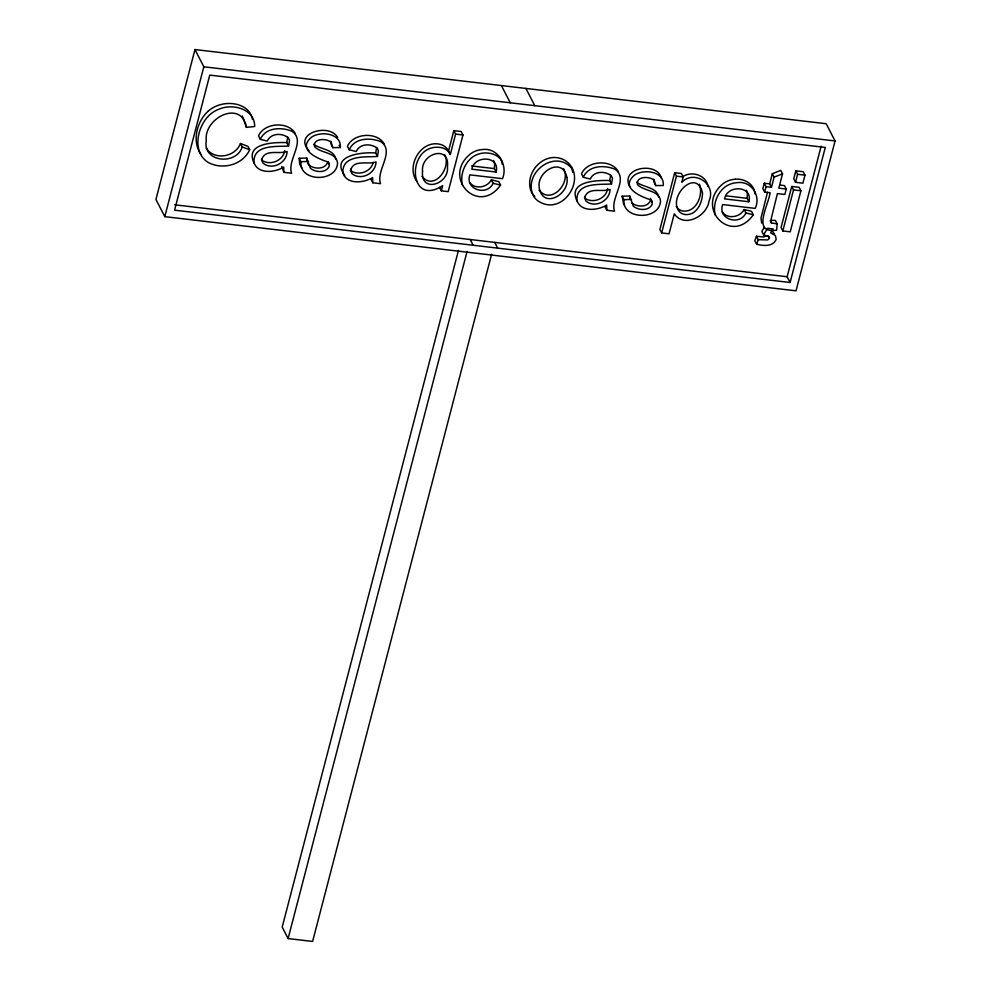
<?xml version="1.0" encoding="UTF-8"?>
<svg xmlns="http://www.w3.org/2000/svg" width="991" height="991" viewBox="0 0 991 991"><rect width="100%" height="100%" fill="white"/><g stroke="black" fill="none" stroke-linecap="round" stroke-linejoin="round"><path stroke-width="1.49" d="M328.182 161.533L329.359 166.005C326.361 173.301 315.534 172.669 310.332 168.222L306.776 158.04L299.183 158.263L299.728 164.233L302.305 168.78M650.542 198.336L650.542 200.504C647.544 207.8 636.717 207.169 631.515 202.734M651.137 199.476L652.313 203.948C649.316 211.244 638.489 210.625 633.286 206.178L629.731 195.983L622.137 196.206L623.723 204.629M496.169 172.05C500.306 155.599 474.305 154.968 471.803 169.188L496.169 172.05L494.398 168.606L494.633 163.961L493.629 160.505M748.923 201.755C753.049 185.305 727.06 184.673 724.545 198.894L748.923 201.755L747.152 198.311L747.387 193.666L746.384 190.21M772.088 220.324L775.408 220.436L777.179 223.879L776.647 230.147C750.905 234.21 769.053 204.096 770.044 192.725L764.618 192.081L762.847 188.637L764.259 183.224L769.685 183.868L771.456 187.311L766.031 186.667L764.259 183.224M287.724 137.08L286.783 142.58L288.554 146.024C276.501 146.866 253.064 144.104 253.956 162.487C257.895 174.503 275.064 172.595 283.711 167.095L283.872 172.323L291.589 173.239C286.894 159.96 306.269 141.094 292.06 131.295C281.469 126.848 265.6 127.269 260.311 139.322L267.297 141.094C270.865 132.868 282.447 132.757 288.53 137.972L289.496 140.524L288.554 146.024M376.63 147.523L375.688 153.023L377.46 156.479C365.406 157.309 341.969 154.559 342.874 172.929C346.8 184.945 363.982 183.038 372.616 177.538L372.777 182.778L380.507 183.682C375.8 170.415 395.174 151.549 380.965 141.75C370.374 137.291 354.505 137.712 349.216 149.765L356.215 151.549C359.77 143.323 371.352 143.212 377.447 148.427L378.401 150.979L377.46 156.479M610.679 175.035L609.738 180.523L611.509 183.979C599.456 184.809 576.019 182.059 576.911 200.43C580.85 212.446 598.019 210.538 606.665 205.038L606.826 210.278L614.544 211.182C609.849 197.915 629.223 179.049 615.015 169.25C604.423 164.791 588.555 165.224 583.265 177.265L590.264 179.049C593.82 170.824 605.402 170.712 611.497 175.927L612.45 178.479L611.509 183.979M194.967 49.55L155.934 199.414L164.791 216.645L796.033 290.821L835.066 140.957L826.209 123.726L194.967 49.55L203.824 66.781L164.791 216.645M453.828 130.651L455.6 134.107L450.31 154.435L448.539 150.991L453.828 130.651L461.187 131.518L462.958 134.962L448.205 191.635L441.342 190.829L439.57 187.386M441.342 190.829L442.68 185.651C407.685 208.444 405.938 143.769 439.731 147.374A15.361 13.317 -27.2 0 1 448.688 151.896L450.31 154.435M458.461 250.389L282.2 927.081L288.096 938.564L312.611 941.45L491.61 254.278M288.096 938.564L467.095 251.404M674.685 172.707L659.895 229.491L661.666 232.935L669.061 233.802L674.276 213.821C684.248 228.574 707.264 216.026 709.085 200.814C716.666 184.029 694.158 169.325 681.808 182.27L683.195 176.943L681.424 173.499L674.685 172.707L676.457 176.15L661.666 232.935M764.618 192.081L766.031 186.667M767.505 192.229L760.989 218.107L761.658 223.124M769.685 183.868L772.323 173.698L780.772 170.39L782.543 173.834L778.802 188.179L786.247 189.046L784.835 194.459L777.402 193.592L770.54 221.464L771.456 222.975L777.179 223.879M771.456 187.311L774.095 177.141L772.323 173.698M791.747 186.457L781.057 227.509L782.828 230.953L790.223 231.832L800.926 190.768L799.155 187.324L791.747 186.457L793.518 189.9L782.828 230.953M795.823 170.836L793.741 178.838L795.513 182.294L802.908 183.162L804.989 175.159L803.218 171.703L795.823 170.836L797.594 174.292L795.513 182.294M790.1 282.497L825.28 147.436L209.758 75.105L174.577 210.166L790.1 282.497L787.139 276.749L821.167 146.148M284.702 150.582C283.364 161 269.428 166.265 261.413 159.873M373.161 162.363C371.266 172.087 357.801 176.324 350.319 170.328M607.656 188.525C606.319 198.956 592.383 204.22 584.368 197.828M756.455 236.254L754.82 240.726L756.591 244.17C763.095 245.966 773.042 246.957 776.188 239.376L775.371 235.524L770.639 232.873L773.067 228.896L767.567 228.252L763.64 234.842L769.276 236.899L769.425 238.187L767.74 239.946L758.226 239.698L756.455 236.254L763.627 236.998L767.084 235.734M756.591 244.17L758.226 239.698M327.587 162.549C324.59 169.845 313.763 169.226 308.56 164.779L307.52 162.809M242.349 115.997L246.4 127.331L254.712 126.514C254.675 109.134 233.393 103.312 219.705 108.911A25.642 22.236 -27.2 0 0 209.658 114.857C197.184 126.328 191.796 151.635 207.8 162.227C222.232 170.291 242.485 165.175 249.707 149.79L247.936 146.346L240.454 143.509C235.325 157.086 214.366 160.864 206.289 148.154M240.454 143.509L242.225 146.953C236.18 165.646 202.362 162.326 206.277 140.511C203.539 118.016 241.432 99.001 246.4 127.331M764.222 227.434L761.868 231.399L763.64 234.842M500.579 185.082C478.542 216.273 440.995 177.451 470.713 153.679A19.597 16.996 -27.2 0 1 482.518 149.53C497.99 147.362 508.21 165.361 502.449 178.69L469.895 174.862C464.63 189.529 486.953 196.59 493.159 183.298L500.579 185.082L498.807 181.638L491.387 179.842C487.262 187.658 474.825 189.838 469.499 182.257M722.241 211.95C727.58 219.544 740.017 217.351 744.142 209.547L751.55 211.331L753.321 214.787C731.284 245.979 693.75 207.144 723.467 183.372A19.597 16.996 -27.2 0 1 735.26 179.235M753.321 214.787L745.913 212.991C739.695 226.282 717.385 219.234 722.65 204.567L755.204 208.395C761.249 195.846 751.265 180.412 737.031 182.678A19.597 16.996 -27.2 0 0 725.239 186.816C716.889 193.183 712.665 204.926 715.267 215.109M207.887 111.413C196.788 121.893 191.833 141.193 200.851 154.348M683.295 176.386C692.114 170.712 706.348 175.271 707.958 186.308M774.095 177.141L782.543 173.834M286.783 142.58C274.73 142.283 244.232 142.692 254.105 163.143M375.688 153.023C363.301 151.747 329.421 155.166 344.781 175.283M609.738 180.523C597.684 180.238 567.186 180.647 577.059 201.086M299.183 158.263L300.954 161.706L308.548 161.483M622.137 196.206L623.909 199.649L631.502 199.426M330.833 141.255L331.056 144.191L332.827 147.647L340.309 147.56C341.647 133.252 320.849 130.775 311.645 137.068C296.544 149.79 317.566 158.659 328.145 162.029L329.359 163.825M653.787 179.21L654.01 182.146L655.782 185.59L663.264 185.515C664.602 171.208 643.803 168.718 634.599 175.023C619.499 187.733 640.533 196.614 651.099 199.984L652.313 201.78M735.26 179.235C744.328 178.293 754.399 184.128 754.919 193.902M203.824 66.781L835.066 140.957M455.6 134.107L462.958 134.962M797.594 174.292L804.989 175.159M780.016 185.082L784.476 185.602L786.247 189.046M676.457 176.15L683.195 176.943M793.518 189.9L800.926 190.768M471.555 165.918L494.398 168.606M725.821 195.797L747.152 198.311M174.689 204.79L787.139 276.749M242.225 146.953L249.707 149.79M636.556 182.183C643.493 187.51 657.12 187.002 658.742 197.345M313.602 144.24C320.539 149.567 334.165 149.059 335.788 159.39M771.754 230.482L774.479 233.963M309.019 150.669C292.494 133.364 329.26 122.426 337.646 137.464M571.956 168.631C555.976 148.96 524.549 171.245 532.464 193.641A19.399 16.81 -27.2 0 0 539.587 201.904C564.449 216.199 588.592 175.234 564.734 160.257C546.016 149.827 524.71 170.935 530.693 190.185A19.399 16.81 -27.2 0 0 534.781 196.329M501.533 160.418C497.841 154.732 490.756 152.688 484.289 152.973A19.597 16.996 -27.2 0 0 472.484 157.123C464.135 163.49 459.911 175.221 462.524 185.416M416.703 181.192C406.335 166.835 419.527 141.552 437.96 143.93A15.361 13.317 -27.2 0 1 446.916 148.452L448.539 150.991M539.042 190.086C551.244 205.372 571.485 182.753 563.545 168.668M676.345 206.363L677.708 208.234A10.666 9.253 -27.2 0 0 683.617 211.12C696.599 211.901 703.449 194.905 699.398 184.289M421.98 176.348C433.897 191.449 451.747 167.702 444.649 154.707M629.644 186.618C619.709 167.628 657.268 160.864 661.431 178.368M770.28 220.671L771.456 222.975M768.248 235.895L769.425 238.187M744.142 209.547L745.913 212.991M605.055 206.834L606.826 210.278M583.265 177.265L581.494 173.821C587.329 160.294 611.744 158.994 618.409 171.802M525.911 88.434L534.768 105.678M501.396 85.56L510.254 102.791M491.387 179.842L493.159 183.298M494.707 242.386L497.655 248.134M470.192 239.512L473.141 245.248M371.006 179.321L372.777 182.778M349.216 149.765L347.445 146.321C353.279 132.794 377.695 131.493 384.359 144.302M339.12 145.268L340.309 147.56M283.872 172.323L281.766 166.426M260.311 139.322L258.54 135.878C264.374 122.339 288.79 121.038 295.454 133.847M252.457 119.193C249.385 104.092 230.432 100.76 217.933 105.467A25.642 22.236 -27.2 0 0 207.887 111.413M571.894 168.52L572.748 172.298M501.384 160.344L502.164 164.196M655.782 185.59L654.221 180.312C649.737 176.039 635.912 176.039 637.436 184.475C643.654 191.548 658.866 189.715 660.514 200.789C659.969 220.51 621.939 220.275 623.909 199.649M332.827 147.647L331.254 142.357C326.77 138.096 312.958 138.083 314.481 146.519C320.7 153.593 335.912 151.759 337.559 162.846C337.014 182.555 298.985 182.332 300.954 161.706M629.731 195.983L629.88 198.51M306.776 158.04L306.925 160.567M566.815 177.278C570.556 193.827 543.452 209.708 539.352 188.302C535.623 171.765 562.591 156.021 566.815 177.278M262.157 158.424L262.045 161.037L263.185 163.329C272.339 170.502 286.783 162.982 287.142 151.474C279.363 154.509 266.158 148.885 262.157 158.424M351.062 168.866L350.963 171.48L352.09 173.772C361.244 180.957 375.688 173.437 376.047 161.929C368.268 164.952 355.063 159.328 351.062 168.866M585.111 196.367L585.012 198.993L586.139 201.272C595.294 208.457 609.738 200.938 610.097 189.43C602.317 192.452 589.112 186.828 585.111 196.367M422.538 171.319C420.382 193.518 449.332 184.388 447.449 166.984C450.162 144.191 420.506 153.469 422.538 171.319M702.47 192.935C702.569 202.61 696.735 215.481 685.388 214.564A10.666 9.253 -27.2 0 1 679.479 211.678C666.869 197.197 696.648 166.909 702.47 192.935"/></g></svg>
